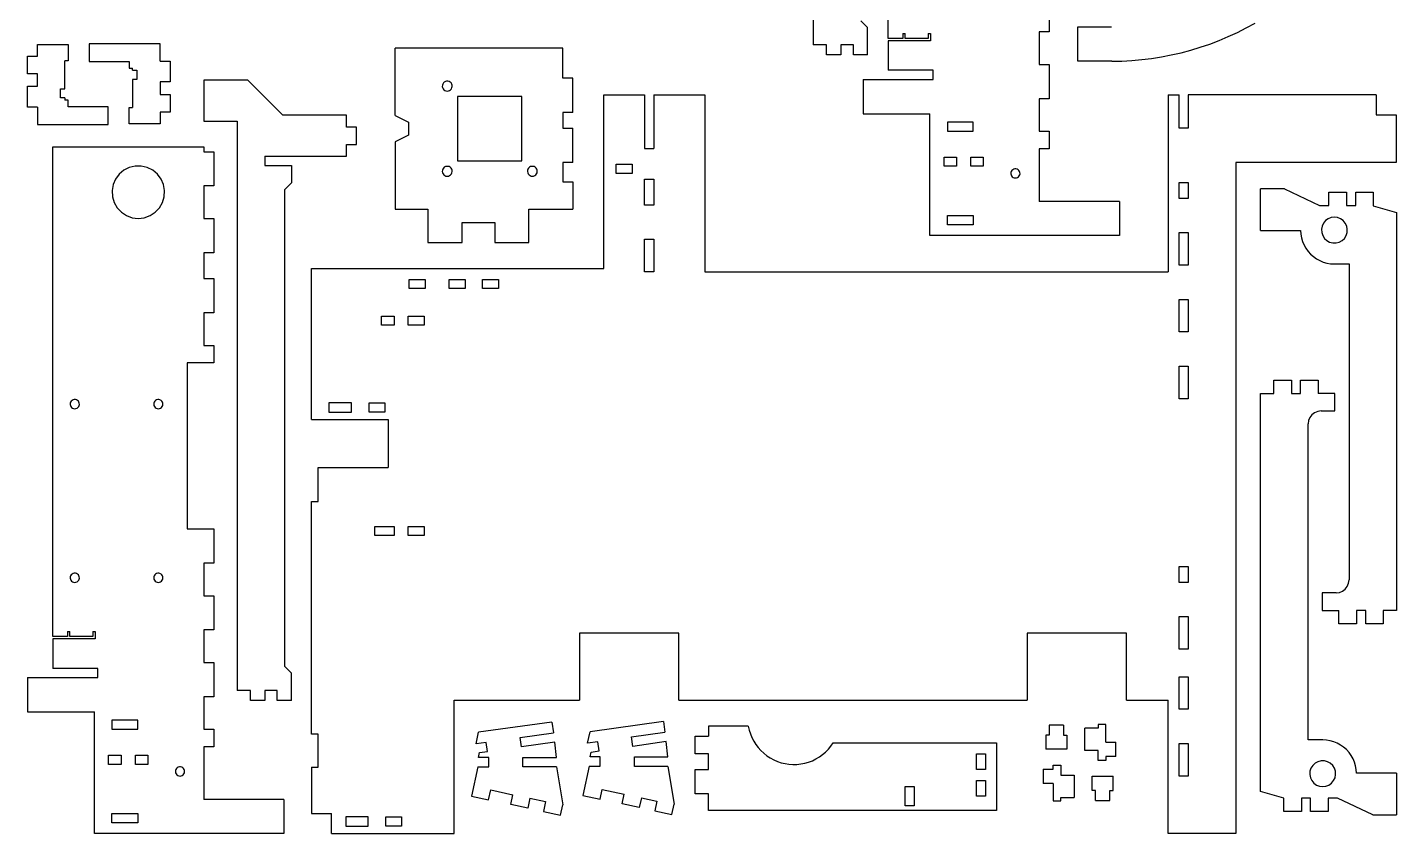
# Model space of a CAD drawing. Extents: x 5 to 416, y 5 to 589.
# Drawn here: x 5 to 415, y 4.9 to 246.4 of the extents above; entities that cross this region are included whole.
import ezdxf

# ---------------------------------------------------------------- set-up
doc = ezdxf.new("R2010")
doc.units = 0
doc.layers.add('Layer_1', color=7, linetype='CONTINUOUS')

msp = doc.modelspace()

# ---------------------------------------------------------------- linework, layer by layer
at = {"layer": 'Layer_1', "color": 7}
for points in [[(240.32336, 411.68935), (240.32336, 241.189325)], [(262.72056, 243.038816), (262.72056, 389.788841)], [(310.97051, 255.288826), (310.97051, 245.038836)], [(256.57336, 246.366325), (254.57337, 248.366335)], [(256.57336, 238.189325), (256.57336, 246.366325)], [(329.69736, 236.266002), (319.57234, 236.266002), (319.57234, 246.516012), (329.57235, 246.516012)], [(367.28534, 244.890992), (369.95435, 246.242002)], [(369.95435, 246.242002), (372.57534, 247.684992)], [(274.77056, 244.538836), (275.42056, 244.538836), (275.42056, 242.388826), (262.72056, 242.388826), (262.72056, 233.538836)], [(267.17056, 243.038816), (262.72056, 243.038816)], [(267.17056, 244.538836), (267.17056, 243.038816)], [(267.17056, 244.538836), (267.82057, 244.538836)], [(267.82057, 243.038816), (267.82057, 244.538836)], [(274.77056, 243.038816), (267.82057, 243.038816)], [(274.77056, 244.538836), (274.77056, 243.038816)], [(307.97053, 245.038836), (307.97053, 235.288836)], [(310.97051, 245.038836), (307.97053, 245.038836)], [(359.01835, 241.406002), (361.81434, 242.472012)], [(361.81434, 242.472012), (364.57035, 243.634012)], [(364.57035, 243.634012), (367.28534, 244.890992)], [(5.044712, 222.496016), (5.044372, 228.746693), (8.044292, 228.74672), (8.044572, 232.496211), (5.044512, 232.496142), (5.044292, 237.74673), (8.044312, 237.746804), (8.044472, 241.24624), (17.234562, 241.246127), (17.234622, 236.346157), (16.234432, 236.346459)], [(23.561622, 241.441545), (23.561842, 236.190965)], [(44.751332, 241.441485), (23.561622, 241.441545)], [(44.751662, 236.291595), (44.751312, 241.441485)], [(165.36206, 240.183625), (115.11208, 240.183625)], [(115.11208, 219.981625), (115.11208, 240.183625)], [(165.36206, 231.183635), (165.36206, 240.183625)], [(256.57336, 238.189325), (252.32336, 238.189325), (252.32336, 241.189325), (248.57336, 241.189325), (248.57336, 238.189325), (244.32336, 238.189325), (244.32336, 241.189325), (240.32336, 241.189325)], [(344.58134, 237.561002), (347.51935, 238.128002)], [(347.51935, 238.128002), (350.43535, 238.798002)], [(350.43535, 238.798002), (353.32534, 239.566992)], [(353.32534, 239.566992), (356.18835, 240.436992)], [(356.18835, 240.436992), (359.01835, 241.406002)], [(16.234352, 227.99682), (16.234382, 236.346454)], [(23.561892, 236.190965), (35.561762, 236.191125)], [(47.751512, 236.291585), (47.751852, 230.040913), (44.751932, 230.040883), (44.751642, 226.291393), (47.751712, 226.291463), (47.751932, 221.040873), (44.751912, 221.040803), (44.751752, 217.541363), (35.561662, 217.541473), (35.561602, 222.441443), (36.561792, 222.441153)], [(35.561762, 236.191125), (35.561912, 234.190945)], [(35.561942, 234.190955), (36.561692, 234.191585)], [(36.561812, 233.541125), (36.562122, 234.191595)], [(44.751662, 236.291595), (47.751512, 236.291585)], [(307.97053, 235.288836), (310.97051, 235.288836)], [(310.97051, 235.288836), (310.97051, 225.038826)], [(329.69736, 236.266002), (332.68935, 236.318002)], [(332.68935, 236.317992), (335.67636, 236.474012)], [(335.67636, 236.474012), (338.65734, 236.733012)], [(338.65734, 236.733012), (341.62634, 237.095992)], [(341.62634, 237.095992), (344.58134, 237.561002)], [(36.561812, 233.541125), (37.801572, 233.541595)], [(36.561872, 230.790783), (36.561842, 222.441153)], [(37.801732, 230.791283), (36.561872, 230.790783)], [(37.801572, 233.541595), (37.801772, 230.791283)], [(57.849152, 230.557138), (57.849152, 218.307148)], [(71.025952, 230.557138), (57.849152, 230.557138)], [(71.025952, 230.557138), (81.525942, 220.057128)], [(129.60008, 229.748635), (129.40207, 229.436645)], [(129.87007, 230.001635), (129.60008, 229.748635)], [(130.19407, 230.180625), (129.87007, 230.001635)], [(130.55208, 230.271645), (130.19407, 230.180645)], [(130.92208, 230.271645), (130.55208, 230.271645)], [(131.28008, 230.180625), (130.92208, 230.271625)], [(131.60407, 230.001635), (131.28008, 230.180625)], [(131.87307, 229.748635), (131.60407, 230.001635)], [(132.07209, 229.436645), (131.87307, 229.748635)], [(168.36207, 231.183635), (165.36206, 231.183635)], [(168.36207, 220.933625), (168.36207, 231.183635)], [(255.22058, 230.788836), (276.22056, 230.788836)], [(255.22058, 230.788836), (255.22058, 220.538816), (275.22056, 220.538816)], [(276.22056, 233.538836), (262.72056, 233.538836)], [(276.22056, 230.788836), (276.22056, 233.538836)], [(14.994652, 225.24601), (14.994452, 227.996319)], [(14.994492, 227.99632), (16.234352, 227.99682)], [(90.085672, 128.91373), (90.085672, 174.16373), (177.58569, 174.16373), (177.58569, 226.163936), (189.83569, 226.163936), (189.83569, 210.163916), (192.58569, 210.163916)], [(129.26507, 228.716635), (129.33407, 228.352645)], [(129.28809, 229.085645), (129.26509, 228.716635)], [(129.40207, 229.436645), (129.28809, 229.085645)], [(129.33407, 228.352645), (129.49208, 228.018635)], [(129.49208, 228.018635), (129.72708, 227.733625)], [(129.72708, 227.733625), (130.02606, 227.516645)], [(130.02606, 227.516645), (130.37008, 227.379645)], [(130.37008, 227.379645), (130.73708, 227.333645)], [(130.73708, 227.333625), (131.10408, 227.379625)], [(131.10408, 227.379645), (131.44709, 227.516645)], [(131.44709, 227.516645), (131.74707, 227.733625)], [(131.74707, 227.733625), (131.98208, 228.018635)], [(131.98208, 228.018635), (132.14008, 228.352645)], [(132.18607, 229.085645), (132.07209, 229.436645)], [(132.14008, 228.352645), (132.20908, 228.716635)], [(132.20909, 228.716635), (132.18609, 229.085645)], [(192.58569, 226.163936), (192.58569, 210.163916)], [(192.58569, 226.163936), (207.83569, 226.163936), (207.83569, 173.16371), (346.58569, 173.16371)], [(346.58569, 226.163936), (346.58569, 173.16371)], [(346.58569, 226.163936), (349.83569, 226.163936)], [(408.8357, 226.163936), (408.8357, 220.163926), (414.83571, 220.163926), (414.83571, 205.913916), (366.83569, 205.913916), (366.83569, 4.91371), (346.58569, 4.91371), (346.58569, 44.91371)], [(349.83569, 216.164036), (349.83569, 226.163936)], [(352.5857, 226.163936), (352.5857, 216.164036)], [(408.8357, 226.163936), (352.5857, 226.163936)], [(8.044562, 222.496008), (5.044712, 222.496016)], [(8.044562, 222.496008), (8.044902, 217.346118)], [(16.234412, 225.246485), (14.994652, 225.246009)], [(16.234412, 225.246485), (16.234092, 224.596012)], [(17.234282, 224.596655), (16.234532, 224.59602)], [(17.234462, 222.596478), (17.234312, 224.596656)], [(29.234332, 222.596642), (17.234462, 222.596478)], [(29.234602, 217.34606), (29.234382, 222.596643)], [(307.97053, 225.038826), (307.97053, 215.288816)], [(310.97051, 225.038826), (307.97053, 225.038826)], [(8.044892, 217.346118), (29.234602, 217.34606)], [(57.849152, 218.307148), (67.849152, 218.307148)], [(67.849152, 218.307148), (67.849152, 47.80712)], [(100.59915, 220.057128), (81.525942, 220.057128)], [(100.59915, 216.557138), (100.59915, 220.057128)], [(115.11208, 219.981625), (119.11208, 217.981645)], [(119.11208, 217.981645), (119.11208, 214.135635)], [(168.36207, 220.933625), (165.36206, 220.933625), (165.36206, 216.183635), (168.36207, 216.183635)], [(275.22056, 184.03884), (275.22056, 220.538816)], [(280.47056, 218.038816), (280.47056, 215.288816)], [(288.22058, 218.038816), (280.47056, 218.038816)], [(288.22058, 215.288816), (288.22058, 218.038816)], [(103.59915, 216.557138), (100.59915, 216.557138)], [(103.59915, 211.307138), (103.59915, 216.557138)], [(119.11208, 214.135635), (115.11208, 212.135645)], [(168.36207, 205.933625), (168.36207, 216.183635)], [(280.47056, 215.288816), (288.22058, 215.288816)], [(307.97053, 215.288816), (310.97051, 215.288816)], [(310.97051, 215.288816), (310.97051, 210.038836)], [(352.5857, 216.164036), (349.83569, 216.164036)], [(12.61468, 210.663711), (57.86465, 210.663711)], [(12.61468, 63.9137), (12.61468, 210.663711)], [(57.86465, 210.663711), (57.86465, 209.163711)], [(57.86465, 209.163711), (60.86463, 209.163711)], [(60.86463, 209.163711), (60.86463, 198.913697)], [(100.59915, 211.307138), (103.59915, 211.307138)], [(100.59915, 207.807128), (100.59915, 211.307138)], [(115.11208, 212.135645), (115.11208, 191.93363)], [(307.97053, 210.038836), (307.97053, 194.28882)], [(310.97051, 210.038836), (307.97053, 210.038836)], [(76.099152, 207.807128), (100.59915, 207.807128)], [(76.099152, 207.807128), (76.099152, 205.057128), (84.099152, 205.057128), (84.099152, 199.881138), (82.099162, 197.881128)], [(168.36207, 205.933625), (165.36206, 205.933625), (165.36206, 200.183625), (168.36207, 200.183625), (168.36207, 191.93363)], [(181.33568, 202.663936), (181.33568, 205.413936)], [(181.33568, 205.413936), (186.08569, 205.413936)], [(186.08569, 205.413936), (186.08569, 202.663936)], [(31.41968, 200.976707), (30.69549, 199.297707)], [(32.51159, 202.443721), (31.41968, 200.976707)], [(33.91229, 203.618701), (32.51159, 202.443721)], [(35.5462, 204.438701), (33.91229, 203.618701)], [(37.32539, 204.860711), (35.5462, 204.438701)], [(39.1539, 204.860711), (37.32539, 204.860711)], [(40.93309, 204.438701), (39.1539, 204.860711)], [(42.567, 203.618701), (40.93309, 204.438701)], [(43.9677, 202.443721), (42.567, 203.618701)], [(45.05959, 200.976707), (43.9677, 202.443721)], [(45.7838, 199.297707), (45.05959, 200.976707)], [(129.26507, 203.216645), (129.33407, 202.852635)], [(129.28809, 203.585635), (129.26509, 203.216645)], [(129.40207, 203.936635), (129.28809, 203.585635)], [(129.33407, 202.852635), (129.49208, 202.518625)], [(129.60008, 204.248625), (129.40207, 203.936635)], [(129.49208, 202.518625), (129.72708, 202.233645)], [(129.87007, 204.501625), (129.60008, 204.248625)], [(129.72708, 202.233645), (130.02606, 202.016625)], [(130.19407, 204.680635), (129.87007, 204.501625)], [(130.02606, 202.016625), (130.37008, 201.879625)], [(130.55208, 204.771625), (130.19407, 204.680625)], [(130.37008, 201.879625), (130.73708, 201.833625)], [(130.92208, 204.771625), (130.55208, 204.771625)], [(130.73708, 201.833645), (131.10408, 201.879645)], [(131.28008, 204.680635), (130.92208, 204.771635)], [(131.10408, 201.879625), (131.44709, 202.016625)], [(131.60407, 204.501625), (131.28008, 204.680635)], [(131.44709, 202.016625), (131.74707, 202.233645)], [(131.87307, 204.248625), (131.60407, 204.501625)], [(131.74707, 202.233645), (131.98208, 202.518625)], [(132.07209, 203.936635), (131.87307, 204.248625)], [(131.98208, 202.518625), (132.14008, 202.852635)], [(132.18607, 203.585635), (132.07209, 203.936635)], [(132.14008, 202.852635), (132.20908, 203.216645)], [(132.20909, 203.216645), (132.18609, 203.585635)], [(154.78807, 203.585635), (154.76507, 203.216645)], [(154.76508, 203.216645), (154.83408, 202.852635)], [(154.90208, 203.936635), (154.78807, 203.585635)], [(154.83408, 202.852635), (154.99206, 202.518625)], [(155.10007, 204.248625), (154.90208, 203.936635)], [(154.99206, 202.518625), (155.22707, 202.233645)], [(155.37007, 204.501625), (155.10007, 204.248625)], [(155.22707, 202.233645), (155.52607, 202.016625)], [(155.69408, 204.680635), (155.37007, 204.501625)], [(155.52607, 202.016625), (155.87008, 201.879625)], [(156.05206, 204.771625), (155.69408, 204.680625)], [(155.87008, 201.879625), (156.23706, 201.833625)], [(156.42208, 204.771625), (156.05206, 204.771625)], [(156.23706, 201.833645), (156.60406, 201.879645)], [(156.78006, 204.680635), (156.42208, 204.771635)], [(156.60406, 201.879625), (156.94707, 202.016625)], [(157.10407, 204.501625), (156.78006, 204.680635)], [(156.94707, 202.016625), (157.24708, 202.233645)], [(157.37308, 204.248625), (157.10407, 204.501625)], [(157.24708, 202.233645), (157.48208, 202.518625)], [(157.57207, 203.936635), (157.37308, 204.248625)], [(157.48208, 202.518625), (157.64007, 202.852635)], [(157.68608, 203.585635), (157.57207, 203.936635)], [(157.64007, 202.852635), (157.70907, 203.216645)], [(157.70907, 203.216645), (157.68607, 203.585635)], [(186.08569, 202.663936), (181.33568, 202.663936)], [(189.83569, 200.913926), (192.58569, 200.913926)], [(189.83569, 193.16372), (189.83569, 200.913926)], [(192.58569, 200.913926), (192.58569, 193.16372)], [(299.49487, 202.921826), (299.47317, 202.577836)], [(299.47328, 202.577836), (299.53778, 202.238826)], [(299.60136, 203.249836), (299.49487, 202.921826)], [(299.53778, 202.238826), (299.68457, 201.927846)], [(299.78607, 203.540816), (299.60136, 203.249836)], [(299.68457, 201.927846), (299.90428, 201.661836)], [(300.03732, 203.776836), (299.78607, 203.540816)], [(299.90428, 201.661836), (300.1831, 201.458846)], [(300.33934, 203.942836), (300.03732, 203.776836)], [(300.1831, 201.458846), (300.50357, 201.332826)], [(300.67319, 204.028816), (300.33934, 203.942816)], [(300.50357, 201.332826), (300.84551, 201.288826)], [(301.01786, 204.028816), (300.67319, 204.028816)], [(300.84551, 201.288826), (301.18746, 201.332826)], [(301.35169, 203.942836), (301.01786, 204.028836)], [(301.18746, 201.332826), (301.50792, 201.458846)], [(301.65371, 203.776836), (301.35169, 203.942836)], [(301.50792, 201.458846), (301.78677, 201.661836)], [(301.90498, 203.540816), (301.65371, 203.776836)], [(301.78677, 201.661836), (302.00648, 201.927846)], [(302.08966, 203.249836), (301.90498, 203.540816)], [(302.00648, 201.927846), (302.15322, 202.238826)], [(302.19616, 202.921826), (302.08966, 203.249836)], [(302.15322, 202.238826), (302.21782, 202.577836)], [(302.2178, 202.577836), (302.1961, 202.921826)], [(30.69549, 199.297707), (30.37799, 197.496687)], [(30.37799, 197.496687), (30.4843, 195.6717)], [(46.1013, 197.496687), (45.7838, 199.297707)], [(45.99499, 195.6717), (46.1013, 197.496687)], [(57.86465, 198.913697), (57.86465, 189.1637)], [(60.86463, 198.913697), (57.86465, 198.913697)], [(82.099162, 54.98413), (82.099162, 197.881128)], [(349.83569, 199.913926), (352.5857, 199.913926)], [(349.83569, 195.16392), (349.83569, 199.913926)], [(352.5857, 199.913926), (352.5857, 195.16392)], [(381.37334, 198.02625), (374.21932, 198.02625)], [(374.21932, 185.55625), (374.21932, 198.02625)], [(381.37334, 198.02625), (391.87333, 193.02623), (394.71932, 193.02623), (394.71932, 197.02623), (399.96934, 197.02623), (399.96934, 193.02623), (402.71934, 193.02623), (402.71934, 197.02623), (407.96934, 197.02623), (407.96934, 192.99525), (414.96934, 190.99524), (414.96934, 71.77624), (410.96934, 71.77624), (410.96934, 67.77624), (405.71932, 67.77624), (405.71932, 71.77624), (402.96932, 71.77624), (402.96932, 67.77624), (397.71932, 67.77624), (397.71932, 71.77624)], [(30.4843, 195.6717), (31.0087, 193.91971)], [(31.0087, 193.91971), (31.92289, 192.33671)], [(44.5564, 192.33671), (45.47059, 193.91971)], [(45.47059, 193.91971), (45.99499, 195.6717)], [(192.58569, 193.16372), (189.83569, 193.16372)], [(331.97057, 194.28882), (307.97053, 194.28882)], [(331.97057, 194.28882), (331.97057, 184.03884)], [(352.5857, 195.16392), (349.83569, 195.16392)], [(31.92289, 192.33671), (33.1777, 191.0067)], [(33.1777, 191.0067), (34.70538, 190.00171)], [(34.70538, 190.00171), (36.42359, 189.37671)], [(36.42359, 189.37671), (38.23969, 189.1637)], [(38.23969, 189.1637), (40.05579, 189.37671)], [(40.05579, 189.37671), (41.77388, 190.00171)], [(41.77388, 190.00171), (43.30159, 191.0067)], [(43.30159, 191.0067), (44.5564, 192.33671)], [(57.86465, 189.1637), (60.86463, 189.1637)], [(60.86463, 189.1637), (60.86463, 178.91371)], [(115.11208, 191.93363), (124.96207, 191.93363)], [(124.96207, 191.93363), (124.96207, 181.93365)], [(155.21206, 191.93363), (168.36207, 191.93363)], [(155.21206, 181.93365), (155.21206, 191.93363)], [(394.47834, 189.07725), (393.69234, 188.50625)], [(395.38133, 189.43425), (394.47834, 189.07725)], [(396.34434, 189.55625), (395.38133, 189.43425)], [(397.30832, 189.43425), (396.34434, 189.55625)], [(398.21132, 189.07725), (397.30832, 189.43425)], [(398.99734, 188.50625), (398.21132, 189.07725)], [(135.21208, 187.93363), (144.96208, 187.93363)], [(135.21208, 181.93365), (135.21208, 187.93363)], [(144.96208, 187.93363), (144.96208, 181.93365)], [(349.83569, 184.91372), (352.5857, 184.91372)], [(349.83569, 175.16372), (349.83569, 184.91372)], [(352.5857, 184.91372), (352.5857, 175.16372)], [(374.21932, 185.55625), (386.22032, 185.55625)], [(386.22032, 185.55625), (386.29732, 184.43225)], [(392.65933, 186.87824), (392.47732, 185.92424)], [(392.47732, 185.92424), (392.53832, 184.95525)], [(392.53833, 184.95525), (392.83832, 184.03125)], [(393.07332, 187.75724), (392.65933, 186.87824)], [(393.69234, 188.50625), (393.07332, 187.75724)], [(399.61633, 187.75724), (398.99734, 188.50625)], [(400.03033, 186.87824), (399.61633, 187.75724)], [(399.85134, 184.03125), (400.15132, 184.95525)], [(400.21233, 185.92424), (400.03033, 186.87824)], [(400.15132, 184.95525), (400.21232, 185.92424)], [(124.96207, 181.93365), (135.21208, 181.93365)], [(144.96208, 181.93365), (155.21206, 181.93365)], [(189.83569, 182.91371), (192.58569, 182.91371)], [(189.83569, 173.16371), (189.83569, 182.91371)], [(192.58569, 182.91371), (192.58569, 173.16371)], [(331.97057, 184.03884), (275.22056, 184.03884)], [(386.29734, 184.43225), (386.49832, 183.32423)], [(386.49832, 183.32423), (386.82032, 182.24425)], [(386.82032, 182.24425), (387.26132, 181.20825)], [(387.26132, 181.20825), (387.81433, 180.22625)], [(392.83832, 184.03125), (393.35933, 183.21125)], [(393.35933, 183.21125), (394.06733, 182.54625)], [(394.06733, 182.54625), (394.91834, 182.07825)], [(394.91834, 182.07825), (395.85933, 181.83624)], [(395.85933, 181.83624), (396.83032, 181.83624)], [(396.83032, 181.83624), (397.77134, 182.07825)], [(397.77134, 182.07825), (398.62232, 182.54625)], [(398.62232, 182.54625), (399.33032, 183.21125)], [(399.33032, 183.21125), (399.85134, 184.03125)], [(57.86465, 178.91371), (57.86465, 171.16369)], [(60.86463, 178.91371), (57.86465, 178.91371)], [(387.81433, 180.22625), (388.47333, 179.31225)], [(388.47333, 179.31225), (389.22932, 178.47725)], [(389.22932, 178.47725), (390.07432, 177.73223)], [(390.07432, 177.73223), (390.99534, 177.08424)], [(390.99534, 177.08424), (391.98432, 176.54325)], [(391.98432, 176.54325), (393.02633, 176.11523)], [(192.58569, 173.16371), (189.83569, 173.16371)], [(352.5857, 175.16372), (349.83569, 175.16372)], [(393.02633, 176.11523), (394.10932, 175.80625)], [(394.10932, 175.80625), (395.22033, 175.61924)], [(395.22033, 175.61924), (396.34434, 175.55624)], [(396.34434, 175.55625), (400.71933, 175.55625)], [(400.71933, 175.55625), (400.71933, 80.90124)], [(57.86465, 171.16369), (60.86463, 171.16369)], [(60.86463, 171.16369), (60.86463, 160.91371)], [(119.33569, 170.91372), (124.08567, 170.91372)], [(119.33569, 168.16372), (119.33569, 170.91372)], [(124.08567, 168.16372), (119.33569, 168.16372)], [(124.08567, 170.91372), (124.08567, 168.16372)], [(131.33568, 170.91372), (136.08569, 170.91372)], [(131.33568, 168.16372), (131.33568, 170.91372)], [(136.08569, 168.16372), (131.33568, 168.16372)], [(136.08569, 170.91372), (136.08569, 168.16372)], [(141.33568, 170.91372), (146.0857, 170.91372)], [(141.33568, 168.16372), (141.33568, 170.91372)], [(146.0857, 168.16372), (141.33568, 168.16372)], [(146.0857, 170.91372), (146.0857, 168.16372)], [(349.83569, 164.91371), (352.5857, 164.91371)], [(349.83569, 155.16371), (349.83569, 164.91371)], [(352.5857, 164.91371), (352.5857, 155.16371)], [(57.86465, 160.91371), (57.86465, 151.16371)], [(60.86463, 160.91371), (57.86465, 160.91371)], [(111.08569, 157.16372), (111.08569, 159.91372)], [(111.08569, 159.91372), (114.83568, 159.91372)], [(114.83568, 159.91372), (114.83568, 157.16372)], [(119.08568, 159.91372), (123.83569, 159.91372)], [(119.08568, 157.16372), (119.08568, 159.91372)], [(123.83569, 159.91372), (123.83569, 157.16372)], [(114.83568, 157.16372), (111.08569, 157.16372)], [(123.83569, 157.16372), (119.08568, 157.16372)], [(352.5857, 155.16371), (349.83569, 155.16371)], [(57.86465, 151.16371), (60.86463, 151.16371)], [(60.86463, 151.16371), (60.86463, 145.91371)], [(52.86463, 145.91371), (52.86463, 96.16371)], [(60.86463, 145.91371), (52.86463, 145.91371)], [(349.83569, 144.91372), (352.5857, 144.91372)], [(349.83569, 135.16372), (349.83569, 144.91372)], [(352.5857, 144.91372), (352.5857, 135.16372)], [(407.81532, 10.5123), (397.31533, 15.51232), (394.46934, 15.51232), (394.46934, 11.51232), (389.21932, 11.51232), (389.21932, 15.51232), (386.46932, 15.51232), (386.46932, 11.51232), (381.21932, 11.51232), (381.21932, 15.5433), (374.21932, 17.54331), (374.21932, 136.76231), (378.21932, 136.76231), (378.21932, 140.76231), (383.46934, 140.76231), (383.46934, 136.76231), (386.21934, 136.76231), (386.21934, 140.76231), (391.46934, 140.76231), (391.46934, 136.76231)], [(396.46933, 131.51232), (396.46933, 136.76231), (391.46934, 136.76231)], [(17.88899, 133.79669), (17.86729, 133.45271)], [(17.8674, 133.45271), (17.9319, 133.1137)], [(17.99549, 134.1247), (17.88899, 133.79669)], [(17.93188, 133.1137), (18.0787, 132.80271)], [(18.18019, 134.41571), (17.99549, 134.1247)], [(18.0787, 132.80271), (18.29838, 132.53669)], [(18.43139, 134.65169), (18.18019, 134.41571)], [(18.29838, 132.53669), (18.5772, 132.33371)], [(18.73349, 134.81769), (18.43139, 134.65169)], [(18.5772, 132.33371), (18.89769, 132.20771)], [(19.06729, 134.90371), (18.73349, 134.81771)], [(18.89769, 132.20771), (19.23969, 132.16371)], [(19.41199, 134.90371), (19.06729, 134.90371)], [(19.23969, 132.16371), (19.58159, 132.20771)], [(19.74579, 134.81769), (19.41199, 134.90369)], [(19.58159, 132.20771), (19.9021, 132.33371)], [(20.04789, 134.65169), (19.74579, 134.81769)], [(19.9021, 132.33371), (20.18089, 132.53669)], [(20.29908, 134.41571), (20.04789, 134.65169)], [(20.18089, 132.53669), (20.4006, 132.80271)], [(20.48379, 134.1247), (20.29908, 134.41571)], [(20.4006, 132.80271), (20.54739, 133.1137)], [(20.59028, 133.79669), (20.48379, 134.1247)], [(20.54739, 133.1137), (20.61189, 133.45271)], [(20.6119, 133.45271), (20.5902, 133.79669)], [(42.889, 133.79669), (42.8673, 133.45271)], [(42.86738, 133.45271), (42.93188, 133.1137)], [(42.99549, 134.1247), (42.889, 133.79669)], [(42.93189, 133.1137), (43.0787, 132.80271)], [(43.1802, 134.41571), (42.99549, 134.1247)], [(43.0787, 132.80271), (43.29839, 132.53669)], [(43.43139, 134.65169), (43.1802, 134.41571)], [(43.29839, 132.53669), (43.5772, 132.33371)], [(43.73349, 134.81769), (43.43139, 134.65169)], [(43.5772, 132.33371), (43.89769, 132.20771)], [(44.06729, 134.90371), (43.73349, 134.81771)], [(43.89769, 132.20771), (44.23969, 132.16371)], [(44.41199, 134.90371), (44.06729, 134.90371)], [(44.23969, 132.16371), (44.58159, 132.20771)], [(44.74579, 134.81769), (44.41199, 134.90369)], [(44.58159, 132.20771), (44.90208, 132.33371)], [(45.04789, 134.65169), (44.74579, 134.81769)], [(44.90208, 132.33371), (45.1809, 132.53669)], [(45.29909, 134.41571), (45.04789, 134.65169)], [(45.1809, 132.53669), (45.40058, 132.80271)], [(45.48379, 134.1247), (45.29909, 134.41571)], [(45.40058, 132.80271), (45.5474, 133.1137)], [(45.59029, 133.79669), (45.48379, 134.1247)], [(45.5474, 133.1137), (45.6119, 133.45271)], [(45.6119, 133.45271), (45.5902, 133.79669)], [(107.33569, 133.91372), (112.08568, 133.91372)], [(107.33569, 131.16372), (107.33569, 133.91372)], [(112.08568, 133.91372), (112.08568, 131.16372)], [(352.5857, 135.16372), (349.83569, 135.16372)], [(391.34133, 131.38032), (390.40632, 130.99331)], [(392.34434, 131.51232), (391.34133, 131.38032)], [(392.34434, 131.51232), (396.46933, 131.51232)], [(90.085672, 128.91373), (113.08567, 128.91373)], [(112.08568, 131.16372), (107.33569, 131.16372)], [(113.08567, 128.91373), (113.08567, 114.56371)], [(388.60133, 128.64032), (388.46933, 127.63731)], [(388.46933, 32.9823), (388.46933, 127.63731)], [(388.98834, 129.5753), (388.60133, 128.64032)], [(389.60434, 130.37731), (388.98834, 129.5753)], [(390.40632, 130.99331), (389.60434, 130.37731)], [(92.085682, 24.77873), (92.085682, 34.72871), (90.085672, 34.72871), (90.085672, 104.36371), (92.085682, 104.36371), (92.085682, 114.56371), (113.08567, 114.56371)], [(52.86463, 96.16371), (60.86463, 96.16371)], [(60.86463, 96.16371), (60.86463, 85.9137)], [(109.08567, 96.91374), (114.83568, 96.91374)], [(109.08567, 94.16373), (109.08567, 96.91374)], [(114.83568, 96.91374), (114.83568, 94.16373)], [(119.08568, 96.91374), (123.83569, 96.91374)], [(119.08568, 94.16373), (119.08568, 96.91374)], [(123.83569, 96.91374), (123.83569, 94.16373)], [(114.83568, 94.16373), (109.08567, 94.16373)], [(123.83569, 94.16373), (119.08568, 94.16373)], [(17.99549, 82.12471), (17.88899, 81.79671)], [(18.18019, 82.4157), (17.99549, 82.12471)], [(18.43139, 82.65171), (18.18019, 82.4157)], [(18.73349, 82.81771), (18.43139, 82.65171)], [(19.06729, 82.9037), (18.73349, 82.8177)], [(19.41199, 82.9037), (19.06729, 82.9037)], [(19.74579, 82.81771), (19.41199, 82.90371)], [(20.04789, 82.65171), (19.74579, 82.81771)], [(20.29908, 82.4157), (20.04789, 82.65171)], [(20.48379, 82.12471), (20.29908, 82.4157)], [(20.59028, 81.79671), (20.48379, 82.12471)], [(42.99549, 82.12471), (42.889, 81.79671)], [(43.1802, 82.4157), (42.99549, 82.12471)], [(43.43139, 82.65171), (43.1802, 82.4157)], [(43.73349, 82.81771), (43.43139, 82.65171)], [(44.06729, 82.9037), (43.73349, 82.8177)], [(44.41199, 82.9037), (44.06729, 82.9037)], [(44.74579, 82.81771), (44.41199, 82.90371)], [(45.04789, 82.65171), (44.74579, 82.81771)], [(45.29909, 82.4157), (45.04789, 82.65171)], [(45.48379, 82.12471), (45.29909, 82.4157)], [(45.59029, 81.79671), (45.48379, 82.12471)], [(57.86465, 85.9137), (57.86465, 76.1637)], [(60.86463, 85.9137), (57.86465, 85.9137)], [(349.83569, 84.91371), (352.5857, 84.91371)], [(349.83569, 80.16372), (349.83569, 84.91371)], [(352.5857, 84.91371), (352.5857, 80.16372)], [(17.88899, 81.79671), (17.86729, 81.4527)], [(17.8674, 81.4527), (17.9319, 81.11371)], [(17.93188, 81.11371), (18.0787, 80.80272)], [(18.0787, 80.80272), (18.29838, 80.53671)], [(18.29838, 80.53671), (18.5772, 80.33372)], [(18.5772, 80.33372), (18.89769, 80.2077)], [(18.89769, 80.2077), (19.23969, 80.1637)], [(19.23969, 80.1637), (19.58159, 80.2077)], [(19.58159, 80.2077), (19.9021, 80.33372)], [(19.9021, 80.33372), (20.18089, 80.53671)], [(20.18089, 80.53671), (20.4006, 80.80272)], [(20.4006, 80.80272), (20.54739, 81.11371)], [(20.54739, 81.11371), (20.61189, 81.4527)], [(20.6119, 81.4527), (20.5902, 81.79671)], [(42.889, 81.79671), (42.8673, 81.4527)], [(42.86738, 81.4527), (42.93188, 81.11371)], [(42.93189, 81.11371), (43.0787, 80.80272)], [(43.0787, 80.80272), (43.29839, 80.53671)], [(43.29839, 80.53671), (43.5772, 80.33372)], [(43.5772, 80.33372), (43.89769, 80.2077)], [(43.89769, 80.2077), (44.23969, 80.1637)], [(44.23969, 80.1637), (44.58159, 80.2077)], [(44.58159, 80.2077), (44.90208, 80.33372)], [(44.90208, 80.33372), (45.1809, 80.53671)], [(45.1809, 80.53671), (45.40058, 80.80272)], [(45.40058, 80.80272), (45.5474, 81.11371)], [(45.5474, 81.11371), (45.6119, 81.4527)], [(45.6119, 81.4527), (45.5902, 81.79671)], [(352.5857, 80.16372), (349.83569, 80.16372)], [(398.78234, 77.54524), (399.58432, 78.16124)], [(399.58432, 78.16124), (400.20032, 78.96325)], [(400.20032, 78.96325), (400.58733, 79.89823)], [(400.58733, 79.89823), (400.71933, 80.90124)], [(57.86465, 76.1637), (60.86463, 76.1637)], [(60.86463, 76.1637), (60.86463, 65.91372)], [(396.84432, 77.02623), (392.71933, 77.02623)], [(392.71933, 77.02623), (392.71933, 71.77624), (397.71932, 71.77624)], [(396.84432, 77.02623), (397.84733, 77.15823)], [(397.84733, 77.15823), (398.78234, 77.54524)], [(349.83569, 69.91371), (352.5857, 69.91371)], [(349.83569, 60.16371), (349.83569, 69.91371)], [(352.5857, 69.91371), (352.5857, 60.16371)], [(57.86465, 65.91372), (57.86465, 56.16371)], [(60.86463, 65.91372), (57.86465, 65.91372)], [(24.66468, 65.41371), (25.31468, 65.41371), (25.31468, 63.2637), (12.61468, 63.2637), (12.61468, 54.41371)], [(17.06468, 63.9137), (12.61468, 63.9137)], [(17.06468, 65.41371), (17.06468, 63.9137)], [(17.06468, 65.41371), (17.71469, 65.41371)], [(17.71469, 63.9137), (17.71469, 65.41371)], [(24.66468, 63.9137), (17.71469, 63.9137)], [(24.66468, 65.41371), (24.66468, 63.9137)], [(200.08567, 44.91371), (200.08567, 64.91372), (170.33569, 64.91372), (170.33569, 44.91371)], [(334.08568, 44.91371), (334.08568, 64.91372), (304.33569, 64.91372), (304.33569, 44.91371)], [(352.5857, 60.16371), (349.83569, 60.16371)], [(26.11468, 54.41371), (12.61468, 54.41371)], [(26.11468, 51.66371), (26.11468, 54.41371)], [(57.86465, 56.16371), (60.86463, 56.16371)], [(60.86463, 56.16371), (60.86463, 45.9137)], [(84.099152, 52.98412), (82.099162, 54.98413)], [(5.1147, 51.66371), (26.11468, 51.66371)], [(5.1147, 51.66371), (5.1147, 41.4137), (25.11468, 41.4137)], [(84.099152, 44.80712), (84.099152, 52.98412)], [(349.83569, 51.91371), (352.5857, 51.91371)], [(349.83569, 42.16371), (349.83569, 51.91371)], [(352.5857, 51.91371), (352.5857, 42.16371)], [(57.86465, 45.9137), (57.86465, 36.1637)], [(60.86463, 45.9137), (57.86465, 45.9137)], [(84.099152, 44.80712), (79.849152, 44.80712), (79.849152, 47.80712), (76.099152, 47.80712), (76.099152, 44.80712), (71.849152, 44.80712), (71.849152, 47.80712), (67.849152, 47.80712)], [(25.11468, 4.91371), (25.11468, 41.4137)], [(132.83568, 44.91371), (170.33569, 44.91371)], [(132.83568, 4.91371), (132.83568, 44.91371)], [(200.08567, 44.91371), (304.33569, 44.91371)], [(334.08568, 44.91371), (346.58569, 44.91371)], [(352.5857, 42.16371), (349.83569, 42.16371)], [(30.36468, 38.9137), (30.36468, 36.1637)], [(38.1147, 38.9137), (30.36468, 38.9137)], [(38.1147, 36.1637), (38.1147, 38.9137)], [(162.07057, 38.3363), (140.1336, 35.25332)], [(162.07057, 38.3363), (162.52259, 35.1173)], [(195.43928, 38.49914), (173.50231, 35.41616)], [(195.43928, 38.49914), (195.8913, 35.28014)], [(208.9269, 37.1127), (208.9269, 34.1127)], [(220.88191, 37.1127), (208.9269, 37.1127)], [(220.88191, 37.1127), (221.13689, 35.94671)], [(315.24239, 37.42879), (315.24239, 34.42878), (316.24239, 34.42878), (316.24239, 30.17878), (309.9924, 30.17878)], [(310.99239, 37.42879), (310.99239, 34.42878)], [(315.24239, 37.42879), (310.99239, 37.42879)], [(327.88329, 37.55023), (325.6333, 37.55023)], [(325.6333, 37.55023), (325.6333, 36.55024)], [(327.88329, 32.30024), (327.88329, 37.55023)], [(30.36468, 36.1637), (38.1147, 36.1637)], [(57.86465, 36.1637), (60.86463, 36.1637)], [(60.86463, 36.1637), (60.86463, 30.91371)], [(139.86859, 24.95232), (143.14757, 24.95232), (143.14757, 27.70232), (140.11759, 27.70232), (140.43258, 29.18531), (142.81057, 29.51932), (142.42759, 32.24331), (139.40359, 31.81831), (140.1336, 35.25332)], [(152.57058, 33.71932), (162.52259, 35.1173)], [(152.96758, 30.89632), (152.57058, 33.71932)], [(173.2373, 25.11516), (176.51628, 25.11516), (176.51628, 27.86516), (173.4863, 27.86516), (173.80129, 29.34815), (176.17928, 29.68216), (175.7963, 32.40615), (172.7723, 31.98115), (173.50231, 35.41616)], [(185.93929, 33.88216), (195.8913, 35.28014)], [(186.33629, 31.05916), (185.93929, 33.88216)], [(246.30491, 32.11271), (295.17691, 32.11271), (295.17691, 11.86272), (208.9269, 11.86272), (208.9269, 16.86271), (204.9269, 16.86271), (204.9269, 24.11272), (208.9269, 24.11272), (208.9269, 28.8627), (204.9269, 28.8627), (204.9269, 34.1127), (208.9269, 34.1127)], [(221.13689, 35.94671), (221.49091, 34.8067)], [(221.49091, 34.8067), (221.94091, 33.70172)], [(221.94091, 33.70172), (222.48489, 32.63971)], [(309.9924, 34.42878), (309.9924, 30.17878)], [(310.99239, 34.42878), (309.9924, 34.42878)], [(330.88329, 28.05024), (327.88329, 28.05024), (327.88329, 26.80024), (325.6333, 26.80024), (325.6333, 29.80024), (321.63328, 29.80024), (321.63328, 36.55024)], [(325.6333, 36.55024), (321.63328, 36.55024)], [(392.84432, 32.9823), (388.46933, 32.9823)], [(393.96833, 32.91931), (392.84432, 32.98231)], [(395.07934, 32.7323), (393.96833, 32.91931)], [(57.86465, 30.91371), (57.86465, 15.1637)], [(60.86463, 30.91371), (57.86465, 30.91371)], [(162.92258, 32.29631), (152.96758, 30.89632)], [(163.4626, 27.7523), (162.92258, 32.29631)], [(196.29129, 32.45915), (186.33629, 31.05916)], [(196.83131, 27.91514), (196.29129, 32.45915)], [(222.48489, 32.63971), (223.11791, 31.62771)], [(223.11791, 31.62771), (223.83591, 30.6737)], [(223.83591, 30.6737), (224.63291, 29.7857)], [(224.63291, 29.7857), (225.50389, 28.9697)], [(225.50389, 28.9697), (226.44089, 28.23072)], [(243.12689, 28.57971), (244.0329, 29.35671)], [(244.0329, 29.35671), (244.86891, 30.20872)], [(244.86891, 30.20872), (245.62789, 31.12971)], [(245.62789, 31.12971), (246.30491, 32.11271)], [(289.1769, 28.8627), (291.9269, 28.8627)], [(289.1769, 24.11272), (289.1769, 28.8627)], [(291.9269, 28.8627), (291.9269, 24.11272)], [(327.88329, 32.30024), (330.88329, 32.30024)], [(330.88329, 28.05024), (330.88329, 32.30024)], [(349.83569, 31.91373), (352.5857, 31.91373)], [(349.83569, 22.16372), (349.83569, 31.91373)], [(352.5857, 31.91373), (352.5857, 22.16372)], [(396.16233, 32.42332), (395.07934, 32.7323)], [(397.20434, 31.9953), (396.16233, 32.42332)], [(398.19332, 31.45431), (397.20434, 31.9953)], [(399.11434, 30.80632), (398.19332, 31.45431)], [(399.95934, 30.0613), (399.11434, 30.80632)], [(400.71533, 29.2263), (399.95934, 30.0613)], [(401.37433, 28.3123), (400.71533, 29.2263)], [(49.93144, 24.65171), (49.68019, 24.4157)], [(50.23346, 24.81771), (49.93144, 24.65171)], [(50.56731, 24.9037), (50.23346, 24.8177)], [(50.91198, 24.9037), (50.56731, 24.9037)], [(51.24581, 24.81771), (50.91198, 24.90371)], [(51.54783, 24.65171), (51.24581, 24.81771)], [(51.7991, 24.4157), (51.54783, 24.65171)], [(90.085672, 24.77873), (92.085682, 24.77873)], [(90.085672, 24.77873), (90.085672, 10.91372)], [(139.86859, 24.95232), (137.99558, 16.13932)], [(153.39658, 27.7523), (163.4626, 27.7523)], [(153.39658, 24.90232), (153.39658, 27.7523)], [(163.42759, 24.90232), (153.39658, 24.90232)], [(163.42759, 24.90232), (165.30458, 13.5533)], [(173.2373, 25.11516), (171.36429, 16.30216)], [(186.76529, 27.91514), (196.83131, 27.91514)], [(186.76529, 25.06516), (186.76529, 27.91514)], [(196.7963, 25.06516), (186.76529, 25.06516)], [(196.7963, 25.06516), (198.67329, 13.71614)], [(226.44089, 28.23072), (227.43789, 27.57572)], [(227.43789, 27.57572), (228.48789, 27.00771)], [(228.48789, 27.00771), (229.5829, 26.5327)], [(229.5829, 26.5327), (230.71489, 26.15372)], [(230.71489, 26.15372), (231.8749, 25.87371)], [(231.8749, 25.87371), (233.05489, 25.69371)], [(233.05489, 25.69371), (234.24591, 25.61571)], [(234.24591, 25.61571), (235.43889, 25.64061)], [(235.43889, 25.64071), (236.62589, 25.76872)], [(236.62589, 25.76872), (237.79691, 25.99772)], [(237.79691, 25.99772), (238.94391, 26.32572)], [(238.94391, 26.32572), (240.05891, 26.7517)], [(240.05891, 26.7517), (241.13291, 27.27272)], [(241.13291, 27.27272), (242.15791, 27.88271)], [(242.15791, 27.88271), (243.12689, 28.57971)], [(309.19501, 24.20879), (312.19501, 24.20879), (312.19501, 25.45879), (314.445, 25.45879), (314.445, 22.45879), (318.44502, 22.45879), (318.44502, 15.70879)], [(389.85834, 25.3273), (389.33732, 24.5073)], [(390.56634, 25.9923), (389.85834, 25.3273)], [(391.41732, 26.4603), (390.56634, 25.9923)], [(392.35834, 26.70231), (391.41732, 26.4603)], [(393.32933, 26.70231), (392.35834, 26.70231)], [(394.27032, 26.4603), (393.32933, 26.70231)], [(395.12133, 25.9923), (394.27032, 26.4603)], [(395.82933, 25.3273), (395.12133, 25.9923)], [(396.35034, 24.5073), (395.82933, 25.3273)], [(401.92734, 27.3303), (401.37433, 28.3123)], [(402.36834, 26.2943), (401.92734, 27.3303)], [(402.69034, 25.21432), (402.36834, 26.2943)], [(402.89132, 24.1063), (402.69034, 25.21432)], [(49.38899, 23.79671), (49.36729, 23.45272)], [(49.3674, 23.45272), (49.4319, 23.11371)], [(49.49548, 24.12471), (49.38899, 23.79671)], [(49.4319, 23.11371), (49.57869, 22.80272)], [(49.68019, 24.4157), (49.49548, 24.12471)], [(49.57869, 22.80272), (49.7984, 22.53671)], [(49.7984, 22.53671), (50.07722, 22.33372)], [(50.07722, 22.33372), (50.39769, 22.2077)], [(50.39769, 22.2077), (50.73963, 22.1637)], [(50.73963, 22.1637), (51.08158, 22.2077)], [(51.08158, 22.2077), (51.40204, 22.33372)], [(51.40204, 22.33372), (51.68089, 22.53671)], [(51.68089, 22.53671), (51.9006, 22.80272)], [(51.98378, 24.12471), (51.7991, 24.4157)], [(51.9006, 22.80272), (52.04734, 23.11371)], [(52.09028, 23.79671), (51.98378, 24.12471)], [(52.04734, 23.11371), (52.11194, 23.45272)], [(52.11192, 23.45272), (52.09022, 23.79671)], [(291.9269, 24.11272), (289.1769, 24.11272)], [(289.1769, 20.86271), (291.9269, 20.86271)], [(289.1769, 16.1127), (289.1769, 20.86271)], [(291.9269, 20.86271), (291.9269, 16.1127)], [(309.19501, 24.20879), (309.19501, 19.95879)], [(324.83591, 14.83024), (324.83591, 17.83025), (323.83591, 17.83025), (323.83591, 22.08025), (330.0859, 22.08025)], [(330.0859, 17.83025), (330.0859, 22.08025)], [(352.5857, 22.16372), (349.83569, 22.16372)], [(388.97633, 22.61431), (389.15833, 21.66031)], [(389.03734, 23.5833), (388.97634, 22.61431)], [(389.33732, 24.5073), (389.03734, 23.5833)], [(389.15833, 21.66031), (389.57233, 20.78131)], [(389.57233, 20.78131), (390.19132, 20.0323)], [(395.49632, 20.0323), (396.11534, 20.78131)], [(396.11534, 20.78131), (396.52933, 21.66031)], [(396.65033, 23.5833), (396.35034, 24.5073)], [(396.52933, 21.66031), (396.71134, 22.61431)], [(396.71134, 22.61431), (396.65034, 23.5833)], [(402.96834, 22.9823), (402.89134, 24.1063)], [(414.96934, 22.9823), (402.96834, 22.9823)], [(414.96934, 22.9823), (414.96934, 10.5123)], [(137.99558, 16.13932), (143.13059, 15.0473), (143.75458, 17.9823), (150.3566, 16.57831)], [(155.49158, 15.4873), (154.86859, 12.55231), (149.73258, 13.64432), (150.3566, 16.57831)], [(171.36429, 16.30216), (176.4993, 15.21014), (177.12329, 18.14514), (183.72531, 16.74115)], [(188.86029, 15.65014), (188.2373, 12.71515), (183.10129, 13.80716), (183.72531, 16.74115)], [(267.7969, 19.00272), (270.5469, 19.00272)], [(267.7969, 13.25271), (267.7969, 19.00272)], [(270.5469, 19.00272), (270.5469, 13.25271)], [(312.19501, 19.95879), (309.19501, 19.95879)], [(312.19501, 19.95879), (312.19501, 14.7088)], [(329.08591, 17.83025), (330.0859, 17.83025)], [(329.08591, 14.83024), (329.08591, 17.83025)], [(390.19132, 20.0323), (390.97734, 19.4613)], [(390.97734, 19.4613), (391.88034, 19.1043)], [(391.88034, 19.1043), (392.84432, 18.9823)], [(392.84432, 18.9823), (393.80733, 19.1043)], [(393.80733, 19.1043), (394.71032, 19.4613)], [(394.71032, 19.4613), (395.49632, 20.0323)], [(81.86469, 15.1637), (57.86465, 15.1637)], [(81.86469, 15.1637), (81.86469, 4.91371)], [(155.49158, 15.4873), (160.13859, 14.49932)], [(160.13859, 14.49932), (159.51459, 11.56531)], [(164.6496, 10.47332), (165.30458, 13.5533)], [(188.86029, 15.65014), (193.5073, 14.66216)], [(193.5073, 14.66216), (192.8833, 11.72815)], [(198.01831, 10.63615), (198.67329, 13.71614)], [(270.5469, 13.25271), (267.7969, 13.25271)], [(291.9269, 16.1127), (289.1769, 16.1127)], [(312.19501, 14.7088), (314.445, 14.7088)], [(314.445, 15.70879), (318.44502, 15.70879)], [(314.445, 14.7088), (314.445, 15.70879)], [(324.83591, 14.83024), (329.08591, 14.83024)], [(90.085672, 10.91372), (96.085682, 10.91372)], [(96.085682, 4.91371), (96.085682, 10.91372)], [(112.33568, 9.91373), (117.0857, 9.91373)], [(112.33568, 7.16373), (112.33568, 9.91373)], [(117.0857, 9.91373), (117.0857, 7.16373)], [(159.51459, 11.56531), (164.6496, 10.47332)], [(192.8833, 11.72815), (198.01831, 10.63615)], [(407.81532, 10.5123), (414.96934, 10.5123)], [(81.86469, 4.91371), (25.11468, 4.91371)], [(96.085682, 4.91371), (132.83568, 4.91371)], [(117.0857, 7.16373), (112.33568, 7.16373)]]:
    msp.add_lwpolyline(points, dxfattribs=at)
for points in [[(153.11207, 206.433635), (153.11207, 225.683635), (133.86207, 225.683635), (133.86207, 206.433635)], [(279.47057, 207.538836), (283.22056, 207.538836), (283.22056, 204.788836), (279.47057, 204.788836)], [(287.47056, 207.538836), (291.22058, 207.538836), (291.22058, 204.788836), (287.47056, 204.788836)], [(280.47056, 190.03885), (288.22058, 190.03885), (288.22058, 187.28885), (280.47056, 187.28885)], [(95.335672, 133.91372), (95.335672, 131.16372), (102.08567, 131.16372), (102.08567, 133.91372)], [(29.36469, 28.41371), (33.11468, 28.41371), (33.11468, 25.66371), (29.36469, 25.66371)], [(37.36468, 28.41371), (41.1147, 28.41371), (41.1147, 25.66371), (37.36468, 25.66371)], [(30.36468, 10.91372), (38.1147, 10.91372), (38.1147, 8.16372), (30.36468, 8.16372)], [(107.08569, 7.16373), (107.08569, 9.91373), (100.33569, 9.91373), (100.33569, 7.16373)]]:
    msp.add_lwpolyline(points, close=True, dxfattribs=at)

doc.saveas('drawing.dxf')
